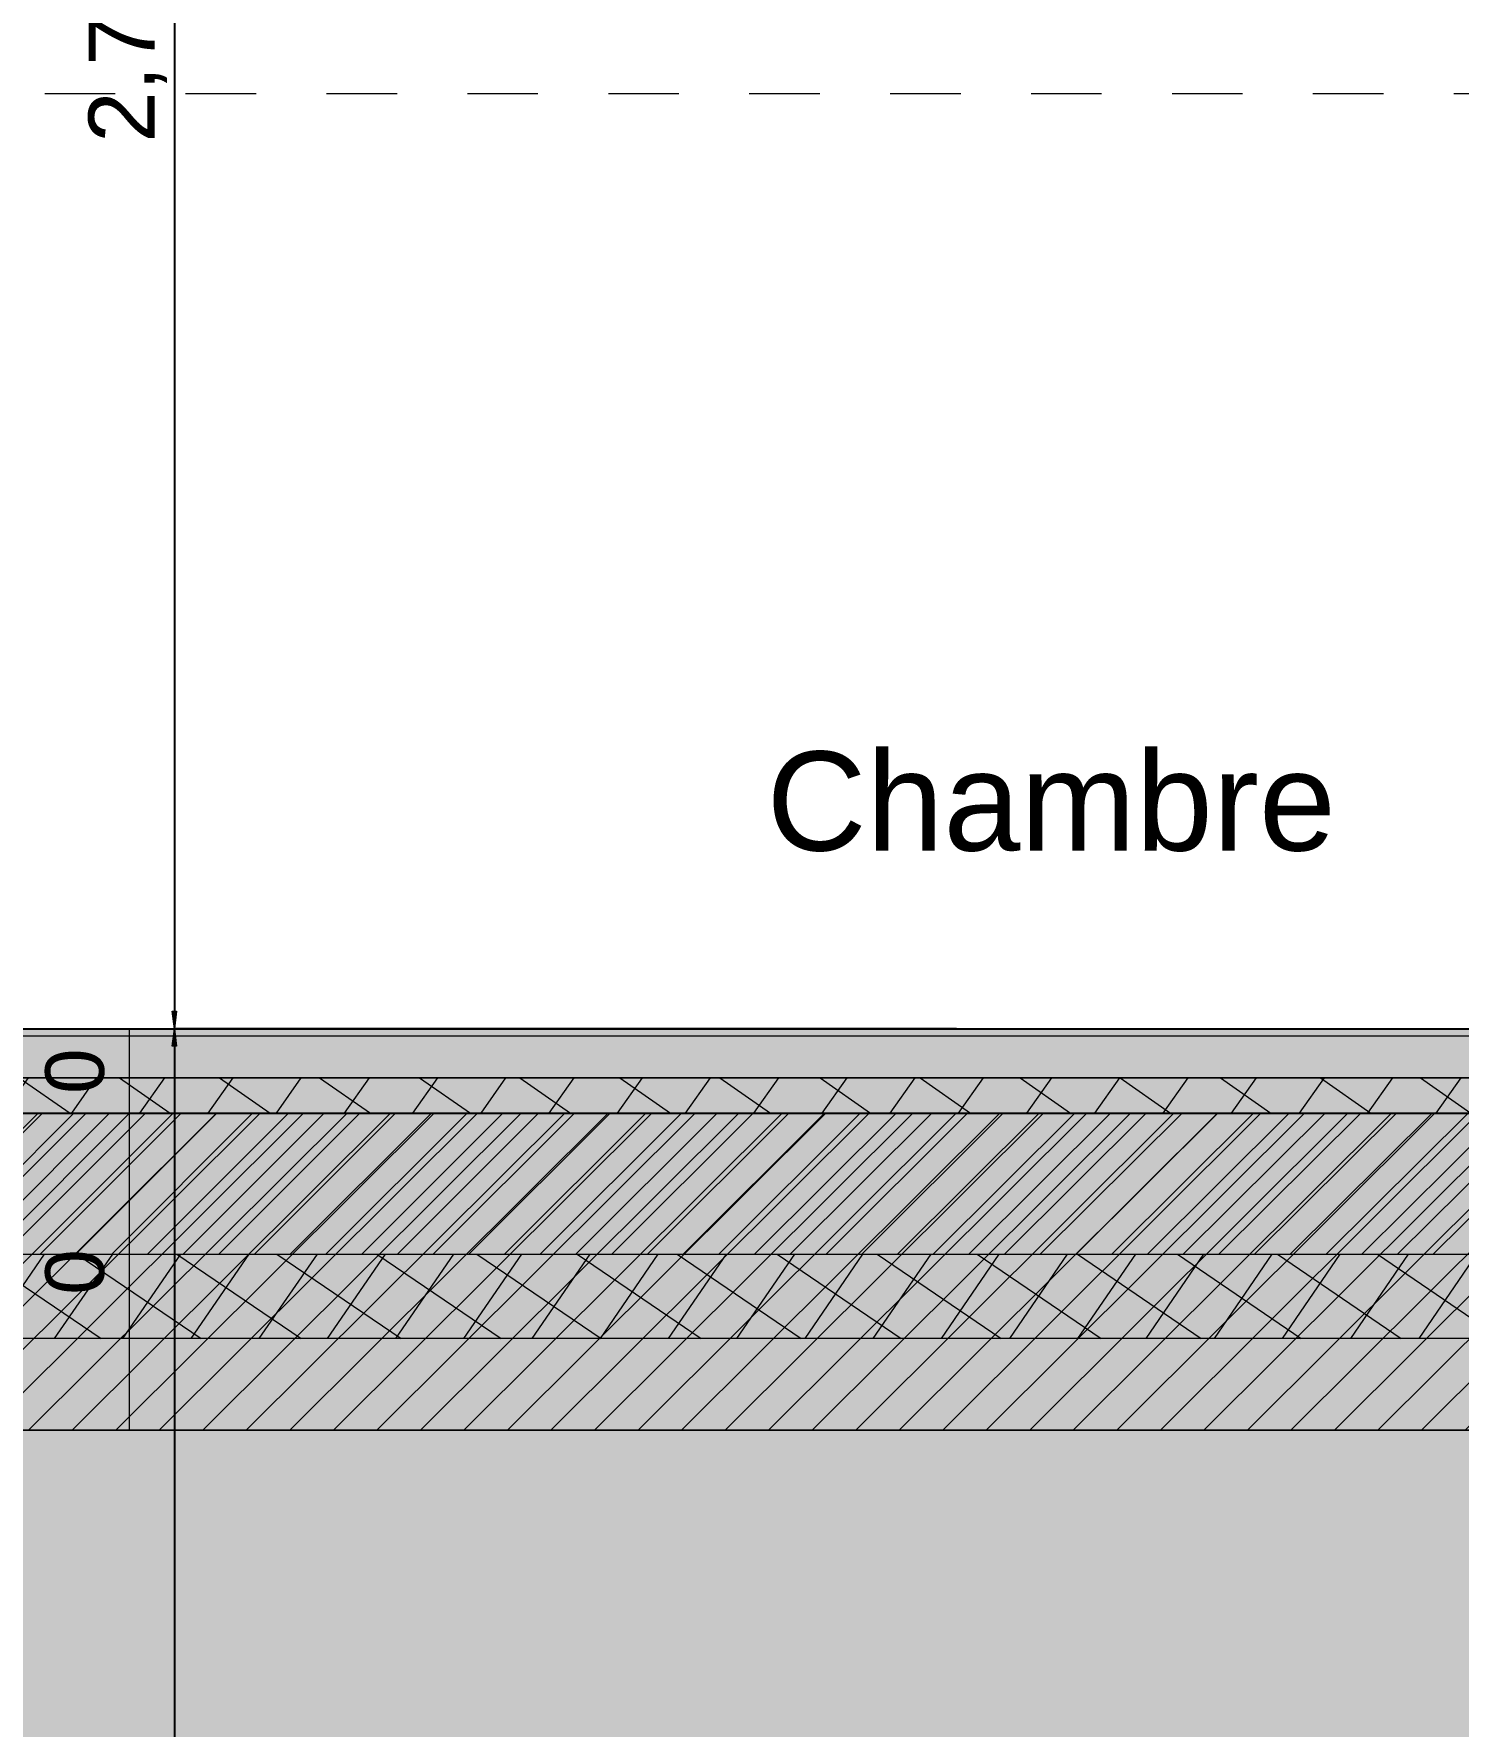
# Model space of a CAD drawing. Header units: metres. Extents: x 1838950 to 1842843, y 5171318 to 5174224.
# Drawn here: x 1840989.521 to 1840991.543, y 5171431.212 to 5171433.614 of the extents above; entities that cross this region are included whole.
import ezdxf

# ---------------------------------------------------------------- set-up
doc = ezdxf.new("R2010")
doc.units = ezdxf.units.M
doc.header["$LTSCALE"] = 0.0254
doc.header["$PDMODE"] = 1
doc.header["$PDSIZE"] = -2
doc.linetypes.add('AXES', pattern=[2, 1.25, -0.25, 0.25, -0.25])
doc.linetypes.add('CACHE', pattern=[0.375, 0.25, -0.125])
doc.layers.get('0').update_dxf_attribs({"lineweight": 18})
doc.layers.get('DEFPOINTS').update_dxf_attribs({"lineweight": 18})
for name, color, linetype, lineweight, true_color in [('01_cote_gen', 4, 'Continuous', 18, 0x00ffff), ('01_hach', 1, 'CACHE', 18, 0xff0000), ('01_tram_axes', 1, 'AXES', 18, 0xff0000)]:
    doc.layers.add(name, color=color, linetype=linetype, lineweight=lineweight, true_color=true_color)
for name, color, linetype, lineweight in [('01_murs_coup', 7, 'Continuous', 18), ('B BATI-GO-coupÈ_Hatch', 7, 'Continuous', 5), ('B BATI-GO-coupé', 7, 'Continuous', 35), ('B BATI-sol', 7, 'Continuous', 13), ('B GÈnÈral_Hatch', 7, 'Continuous', 5), ('B Général', 7, 'Continuous', 5), ('C ANNOTATIONS-cotation', 7, 'Continuous', 5), ('C ANNOTATIONS-texte', 7, 'Continuous', 5), ('Général', 7, 'Continuous', 5)]:
    doc.layers.add(name, color=color, linetype=linetype, lineweight=lineweight)
doc.styles.add('Arial', font='arial.ttf')
doc.dimstyles.new('100é', dxfattribs={"dimtxt": 302.065972222221, "dimasz": 0.0001240234375, "dimexe": 0, "dimexo": 2.499999999999999e-06, "dimgap": 1e-07, "dimtad": 1, "dimzin": 3, "dimtxsty": 'Arial', "dimblk": 'VW_FILLEDARROW-2', "dimblk1": 'VW_FILLEDARROW-2', "dimblk2": 'VW_FILLEDARROW-2', "dimcen": 0, "dimdle": 1e-06, "dimazin": 0, "dimtfac": 1, "dimtix": 1, "dimtmove": 0, "dimatfit": 0, "dimldrblk": 'VW_FILLEDARROW-2', "dimfxl": 1, "dimfrac": 2, "dimtolj": 1, "dimtzin": 3, "dimarcsym": 0})
doc.dimstyles.new('EXE-COT-33', dxfattribs={"dimtxt": 302.065972222221, "dimasz": 0.00013797607421875, "dimexe": 1e-08, "dimexo": 8e-09, "dimgap": 5e-08, "dimtad": 1, "dimzin": 3, "dimtxsty": 'Arial', "dimblk": 'VW_FILLEDARROW-1', "dimblk1": 'VW_FILLEDARROW-1', "dimblk2": 'VW_FILLEDARROW-1', "dimcen": 0, "dimazin": 0, "dimtfac": 1, "dimtix": 1, "dimtmove": 0, "dimatfit": 0, "dimldrblk": 'VW_FILLEDARROW-1', "dimfxl": 1, "dimfrac": 2, "dimtolj": 1, "dimtzin": 3, "dimarcsym": 0})
pattern_1 = [(145.7235947438835, (388.1691140702418, 220.8695760480229), (-0.04505486471661582, -0.06610642302656715), []), (-124.2764052561165, (388.1691140702418, 220.8695760480229), (-0.06610642302656715, 0.04505486471661577), [])]

# ---------------------------------------------------------------- blocks, each defined once
blk = doc.blocks.new('VW_FILLEDARROW-2')
at = {"linetype": 'Continuous', "lineweight": 0, "transparency": 16777216}
blk.add_hatch(color=0, dxfattribs=at).paths.add_polyline_path([(-1, 0.1227845609029044), (0, 0), (-1, -0.1227845609029047)])
at = {"color": 0, "lineweight": 20, "transparency": 16777216, "flags": 128}
blk.add_lwpolyline([(-1, 0.1227845609029044), (0, 0), (-1, -0.1227845609029047)], close=True, dxfattribs=at)
blk = doc.blocks.new('*D1729')
at = {"layer": 'C ANNOTATIONS-cotation', "color": 0, "linetype": 'Continuous', "lineweight": -2, "transparency": 16777216}
for p, q in [((1840990.470896238, 5171434.971951963), (1840989.720898739, 5171434.971951963)), ((1840989.720898739, 5171434.947147276), (1840989.720898739, 5171432.226756651)), ((1840990.830896238, 5171432.201951964), (1840989.720898739, 5171432.201951964))]:
    blk.add_line(p, q, dxfattribs=at)
at = {"layer": 'DEFPOINTS', "color": 0, "linetype": 'Continuous', "transparency": 16777216}
for p in [(1840990.470898738, 5171434.971951963), (1840989.720898739, 5171432.201951964), (1840990.830898738, 5171432.201951964)]:
    blk.add_point(p, dxfattribs=at)
at = {"layer": 'C ANNOTATIONS-cotation', "color": 0, "linetype": 'Continuous', "lineweight": -2, "transparency": 16777216, "xscale": 0.0248046875, "yscale": 0.0248046875, "zscale": 0.0248046875}
for p, rotation in [((1840989.720898739, 5171434.971951963), 90), ((1840989.720898739, 5171432.201951964), 270)]:
    blk.add_blockref('VW_FILLEDARROW-2', p, dxfattribs=dict(at, rotation=rotation))
at = {"layer": 'C ANNOTATIONS-cotation', "color": 0, "linetype": 'Continuous', "lineweight": 5, "transparency": 16777216, "insert": (1840989.654542531, 5171433.586951963), "char_height": 0.09377775410353535, "attachment_point": 5, "rotation": 90, "style": 'Arial'}
blk.add_mtext('\\A1;2,77', dxfattribs=at)
blk = doc.blocks.new('*D1730')
at = {"layer": 'C ANNOTATIONS-cotation', "color": 0, "linetype": 'Continuous', "lineweight": -2, "transparency": 16777216}
for p, q in [((1840990.830896238, 5171432.201951964), (1840989.720898739, 5171432.201951964)), ((1840989.720898739, 5171432.177147277), (1840989.720898739, 5171429.2266045)), ((1840990.299652681, 5171429.201799813), (1840989.720898739, 5171429.201799813))]:
    blk.add_line(p, q, dxfattribs=at)
at = {"layer": 'DEFPOINTS', "color": 0, "linetype": 'Continuous', "transparency": 16777216}
for p in [(1840990.830898738, 5171432.201951964), (1840989.720898739, 5171429.201799813), (1840990.299655181, 5171429.201799813)]:
    blk.add_point(p, dxfattribs=at)
at = {"layer": 'C ANNOTATIONS-cotation', "color": 0, "linetype": 'Continuous', "lineweight": -2, "transparency": 16777216, "xscale": 0.0248046875, "yscale": 0.0248046875, "zscale": 0.0248046875}
for p, rotation in [((1840989.720898739, 5171432.201951964), 90), ((1840989.720898739, 5171429.201799813), 270)]:
    blk.add_blockref('VW_FILLEDARROW-2', p, dxfattribs=dict(at, rotation=rotation))
at = {"layer": 'C ANNOTATIONS-cotation', "color": 0, "linetype": 'Continuous', "lineweight": 5, "transparency": 16777216, "insert": (1840989.654542531, 5171430.701875888), "char_height": 0.09377775410353535, "attachment_point": 5, "rotation": 90, "style": 'Arial'}
blk.add_mtext('\\A1;3,00', dxfattribs=at)
blk = doc.blocks.new('*D1740')
at = {"layer": 'C ANNOTATIONS-cotation', "color": 0, "linetype": 'Continuous', "lineweight": -2, "transparency": 16777216}
for p, q in [((1840994.728858534, 5171434.701951964), (1840992.260898739, 5171434.701951964)), ((1840992.260898739, 5171434.677147277), (1840992.260898739, 5171432.226756651)), ((1840989.463461636, 5171432.201951964), (1840992.260898739, 5171432.201951964))]:
    blk.add_line(p, q, dxfattribs=at)
at = {"layer": 'DEFPOINTS', "color": 0, "linetype": 'Continuous', "transparency": 16777216}
for p in [(1840994.728861033, 5171434.701951964), (1840989.463459136, 5171432.201951964), (1840992.260898739, 5171432.201951964)]:
    blk.add_point(p, dxfattribs=at)
at = {"layer": 'C ANNOTATIONS-cotation', "color": 0, "linetype": 'Continuous', "lineweight": -2, "transparency": 16777216, "xscale": 0.0248046875, "yscale": 0.0248046875, "zscale": 0.0248046875}
for p, rotation in [((1840992.260898739, 5171434.701951964), 90), ((1840992.260898739, 5171432.201951964), 270)]:
    blk.add_blockref('VW_FILLEDARROW-2', p, dxfattribs=dict(at, rotation=rotation))
at = {"layer": 'C ANNOTATIONS-cotation', "color": 0, "linetype": 'Continuous', "lineweight": 5, "transparency": 16777216, "insert": (1840992.194542531, 5171433.451951963), "char_height": 0.09377775410353535, "attachment_point": 5, "rotation": 90, "style": 'Arial'}
blk.add_mtext('\\A1;2,50', dxfattribs=at)
blk = doc.blocks.new('*D1741')
at = {"layer": 'C ANNOTATIONS-cotation', "color": 0, "linetype": 'Continuous', "lineweight": -2, "transparency": 16777216}
for p, q in [((1840992.260898739, 5171432.226756651), (1840992.260898739, 5171432.251561339)), ((1840989.463461636, 5171432.201951964), (1840992.260898739, 5171432.201951964)), ((1840992.260898739, 5171432.201951964), (1840992.260898739, 5171431.761951963)), ((1840991.61574986, 5171431.761951963), (1840992.260898739, 5171431.761951963)), ((1840992.260898739, 5171431.737147276), (1840992.260898739, 5171431.712342588))]:
    blk.add_line(p, q, dxfattribs=at)
at = {"layer": 'DEFPOINTS', "color": 0, "linetype": 'Continuous', "transparency": 16777216}
for p in [(1840989.463459136, 5171432.201951964), (1840991.61574736, 5171431.761951963), (1840992.260898739, 5171431.761951963)]:
    blk.add_point(p, dxfattribs=at)
at = {"layer": 'C ANNOTATIONS-cotation', "color": 0, "linetype": 'Continuous', "lineweight": -2, "transparency": 16777216, "xscale": 0.0248046875, "yscale": 0.0248046875, "zscale": 0.0248046875}
for p, rotation in [((1840992.260898739, 5171432.201951964), 270), ((1840992.260898739, 5171431.761951963), 90)]:
    blk.add_blockref('VW_FILLEDARROW-2', p, dxfattribs=dict(at, rotation=rotation))
at = {"layer": 'C ANNOTATIONS-cotation', "color": 0, "linetype": 'Continuous', "lineweight": 5, "transparency": 16777216, "insert": (1840992.265254292, 5171431.380351985), "char_height": 0.09377775410353535, "attachment_point": 5, "rotation": 90, "style": 'Arial'}
blk.add_mtext('\\A1;0,44', dxfattribs=at)
blk = doc.blocks.new('Groupe-973-1-4')
at = {"layer": 'B BATI-GO-coupÈ_Hatch', "linetype": 'Continuous', "lineweight": 0, "true_color": 0xffffff}
for points in [[(84.96607381249257, -60.4224073939075), (84.26488626994542, -60.42304670268169), (84.26488626994542, -60.12431911273919), (76.14487977601026, -60.12368290770977), (76.14487977601026, -57.05186553712178), (76.31484213000094, -57.05186553712178), (76.31484213000094, -59.92368290770985), (81.02472797994426, -59.92368290770985), (81.02472709874834, -58.83867728997307), (81.18472779269138, -58.83867728997307), (81.18472867388732, -59.92368290770985), (84.18484862324316, -59.92368290770985), (84.18484862324316, -59.92241049764684), (84.36067697003793, -59.92241049764684), (84.36067836861935, -59.65135215309755), (84.48067553221905, -59.65135215309755), (84.48067413361645, -59.92241049764684), (84.88485511730855, -59.92241049764684), (84.8848551173085, -59.92368290770926), (90.42484219807066, -59.92368290770025), (90.42484205540272, -60.37368445955434), (84.96607366982467, -60.37368135581871), (84.96607381249257, -60.4224073939075)], [(90.42484212673668, -59.87368290770991), (84.55067509967841, -59.87368290770991), (84.55067509967806, -59.81368290770991), (90.42484212673668, -59.81368290770991), (90.42484212673668, -59.87368290770991)], [(90.42487978439183, -59.92368290770985), (84.48067412706031, -59.92368290770985), (84.48067412705998, -59.87368290770984), (90.42487978439183, -59.87368290770984), (90.42487978439183, -59.92368290770985)]]:
    blk.add_hatch(color=7, dxfattribs=at).paths.add_polyline_path(points)
at = {"layer": 'B BATI-GO-coupé', "linetype": 'Continuous', "lineweight": 5}
h = blk.add_hatch(dxfattribs=at)
h.set_pattern_fill('45_0_15_52', style=0, pattern_type=2)
h.set_pattern_definition([(45, (0, 0), (0.03527777774492279, -0.02645833334565396), [])])
h.paths.add_polyline_path([(84.96607381249257, -60.42240739390749), (84.26488626994544, -60.42304670268168), (84.26488626994544, -60.12431911273919), (76.14487977601027, -60.12368290770976), (76.14487977601027, -57.05186553712178), (76.31484213000095, -57.05186553712178), (76.31484213000095, -59.92368290770985), (81.02472797994426, -59.92368290770985), (81.02472709874834, -58.83867728997307), (81.18472779269138, -58.83867728997306), (81.18472867388734, -59.92368290770985), (84.18484862324316, -59.92368290770985), (84.18484862324316, -59.92241049764684), (84.36067697003793, -59.92241049764684), (84.36067836861935, -59.65135215309754), (84.48067553221905, -59.65135215309754), (84.48067413361647, -59.92241049764684), (84.88485511730855, -59.92241049764684), (84.88485511730853, -59.92368290770924), (90.42484219807066, -59.92368290770024), (90.42484205540272, -60.37368445955434), (84.96607366982467, -60.37368135581871)])
h = blk.add_hatch(dxfattribs=at)
h.set_pattern_fill('VEGETAL2', style=0, pattern_type=2)
h.set_pattern_definition([(45.00000000000001, (0.00766044443118978, 0.006427876096865395), (0.07071067811865475, -0.07071067811865475), [0.005250000000000001, -0.09975]), (75.38513961817223, (0.01783757310405148, -0.02455131312549933), (0.07128352955351579, -0.01020497534481402), [0.003653325460649147, -0.0538819327978997]), (24.65279856175331, (0.07046590121858777, -0.01626833515036798), (0.04019629823861681, -0.01699406978889371), [0.00342866653670716, -0.05944073389669932]), (44.99999999999999, (-0.02148741847566572, -0.04217143323652701), (0.12699999978689, -0.12699999978689), [0.0017960512212, -0.1778090708988]), (44.99999999999999, (0.00759533106636674, -0.07226474791589221), (0.12699999978689, -0.12699999978689), [0.0017960512212, -0.1778090708988]), (44.99999999999999, (0.05114839341893461, -0.04939342937408118), (0.12699999978689, -0.12699999978689), [0.0017960512212, -0.1778090708988]), (-8.57428194001256, (0.0134009213955161, 0.09535251034970602), (-0.02677759893882031, -0.1775977479778722), [0.004897594814510111, -0.17470752730549]), (7.244392092316059, (0.09172520919830579, -0.001601069482110769), (0.02264854258806916, -0.1781713877433089), [0.007719076551923468, -0.1718860455680765]), (-123.5382931368003, (0.007258664261154258, 0.04582940247338029), (-0.1497038783126153, 0.09923078509163233), [0.005505389384252163, -0.06081184556066669]), (29.27305932422257, (-0.05623602223771048, -0.04085786176155187), (0.08782193821209146, -0.156669419672161), [0.006520850619777362, -0.1730842715002227]), (46.50820719470569, (-0.01237424770242907, 0.03353363604234972), (0.1302986605182412, -0.1236133445825821), [0.01836432124960537, -0.1612408008703945]), (31.33011299162627, (0.02879023769282431, -0.1074466298316049), (0.09338893746871145, -0.1534161212200505), [0.009120130412457185, -0.1704849917075428]), (40.00000000000001, (0, 0), (0.1154479471349735, -0.1375855057557316), [0.01, -0.1696051221200001]), (-70.53999473735705, (-0.03214351280082497, -0.09335153952286794), (-0.1693450487497959, -0.05983522671194084), [0.008291462430797526, -0.1733457928602815]), (42.46615669949397, (0.03123067047074136, -0.01714234994268619), (0.06751545970018591, -0.07376762637819234), [0.00461937027994165, -0.08776803531889135]), (45, (0.05480089651029295, -0.04071257598223777), (0.07071067811865475, -0.07071067811865474), [0.005000000000000001, -0.095]), (49.38992307315287, (0.1019413485893961, -0.08785302806134093), (0.07591568403175053, -0.06509077444608732), [9.999999999999998e-05, -0.1775317375289578])])
h.paths.add_polyline_path([(90.42484212673669, -59.87368290770991), (84.55067509967841, -59.87368290770991), (84.55067509967807, -59.81368290770991), (90.42484212673669, -59.81368290770991)])
at = {"layer": 'B BATI-GO-coupé', "linetype": 'Continuous', "lineweight": 5, "flags": 128}
blk.add_lwpolyline([(84.96607381249257, -60.42240739390749), (84.26488626994544, -60.42304670268168), (84.26488626994544, -60.12431911273919), (76.14487977601027, -60.12368290770976), (76.14487977601027, -57.05186553712178), (76.31484213000095, -57.05186553712178), (76.31484213000095, -59.92368290770985), (81.02472797994426, -59.92368290770985), (81.02472709874834, -58.83867728997307), (81.18472779269138, -58.83867728997306), (81.18472867388734, -59.92368290770985), (84.18484862324316, -59.92368290770985), (84.18484862324316, -59.92241049764684), (84.36067697003793, -59.92241049764684), (84.36067836861935, -59.65135215309754), (84.48067553221905, -59.65135215309754), (84.48067413361647, -59.92241049764684), (84.88485511730855, -59.92241049764684), (84.88485511730853, -59.92368290770924), (90.42484219807066, -59.92368290770024), (90.42484205540272, -60.37368445955434), (84.96607366982467, -60.37368135581871)], close=True, dxfattribs=at)
at = {"layer": 'B BATI-GO-coupé', "lineweight": 9, "flags": 128}
for points in [[(90.42484212673669, -59.87368290770991), (84.55067509967841, -59.87368290770991), (84.55067509967807, -59.81368290770991), (90.42484212673669, -59.81368290770991)], [(90.42487978439185, -59.92368290770985), (84.48067412706033, -59.92368290770985), (84.48067412706001, -59.87368290770985), (90.42487978439185, -59.87368290770985)]]:
    blk.add_lwpolyline(points, close=True, dxfattribs=at)
at = {"layer": 'B BATI-sol'}
blk.add_line((90.42484212673673, -59.80368290770997), (84.55067394988382, -59.80368290770997), dxfattribs=at)
blk = doc.blocks.new('VW_FILLEDARROW-1')
at = {"linetype": 'Continuous', "lineweight": 0, "transparency": 16777216}
blk.add_hatch(color=0, dxfattribs=at).paths.add_polyline_path([(-1, 0.1227845609029045), (0, 0), (-1, -0.1227845609029047)])
at = {"color": 0, "lineweight": 20, "transparency": 16777216, "flags": 128}
blk.add_lwpolyline([(-1, 0.1227845609029045), (0, 0), (-1, -0.1227845609029047)], close=True, dxfattribs=at)
blk = doc.blocks.new('*D1279')
at = {"layer": '01_cote_gen', "color": 0, "lineweight": -2, "transparency": 16777216}
blk.add_line((85.336340927455, -60.3735449316123), (85.336340927455, -59.92448777360698), dxfattribs=at)
at = {"layer": 'DEFPOINTS', "color": 0, "transparency": 16777216}
for p in [(84.96601321133264, -59.92434979753276), (85.336340927455, -59.92434979753276), (84.9660583110234, -60.37368290768652)]:
    blk.add_point(p, dxfattribs=at)
at = {"layer": '01_cote_gen', "color": 0, "lineweight": -2, "transparency": 16777216, "xscale": 0.00013797607421875, "yscale": 0.00013797607421875, "zscale": 0.00013797607421875}
for p, rotation in [((85.336340927455, -59.92434979753276), 90), ((85.336340927455, -60.37368290768652), 270)]:
    blk.add_blockref('VW_FILLEDARROW-1', p, dxfattribs=dict(at, rotation=rotation))
at = {"layer": '01_cote_gen', "color": 0, "lineweight": 5, "transparency": 16777216, "insert": (85.25895401236421, -60.14901635260964), "char_height": 0.083327061882049, "attachment_point": 5, "rotation": 90, "style": 'Arial'}
blk.add_mtext('\\A1;0', dxfattribs=at)
blk = doc.blocks.new('*D1280')
at = {"layer": '01_cote_gen', "color": 0, "lineweight": -2, "transparency": 16777216}
for p, q in [((85.33634092745679, -59.8035449317894), (85.33634092745679, -59.80340695571518)), ((85.336340927455, -59.92434979753276), (85.33634092745679, -59.80368290786362)), ((85.336340927455, -59.92448777360698), (85.336340927455, -59.9246257496812))]:
    blk.add_line(p, q, dxfattribs=at)
at = {"layer": 'DEFPOINTS', "color": 0, "transparency": 16777216}
for p in [(85.28004009495045, -59.80368290786362), (85.33634092745679, -59.80368290786362), (85.336340927455, -59.92434979753276)]:
    blk.add_point(p, dxfattribs=at)
at = {"layer": '01_cote_gen', "color": 0, "lineweight": -2, "transparency": 16777216, "xscale": 0.00013797607421875, "yscale": 0.00013797607421875, "zscale": 0.00013797607421875}
for p, rotation in [((85.33634092745679, -59.80368290786362), 269.9999999991498), ((85.336340927455, -59.92434979753276), 89.9999999991498)]:
    blk.add_blockref('VW_FILLEDARROW-1', p, dxfattribs=dict(at, rotation=rotation))
at = {"layer": '01_cote_gen', "color": 0, "lineweight": 5, "transparency": 16777216, "insert": (85.25895401236511, -59.86401635269704), "char_height": 0.083327061882049, "attachment_point": 5, "rotation": 89.9999999991498, "style": 'Arial'}
blk.add_mtext('\\A1;0', dxfattribs=at)
blk = doc.blocks.new('Groupe-974-1-4')
at = {"layer": '01_hach', "lineweight": 5}
blk.add_line((90.4048797739556, -59.80368290769623), (84.52487977571813, -59.80368290771045), dxfattribs=at)
at = {"layer": '01_murs_coup', "lineweight": 5}
blk.add_line((84.42497491409068, -59.92441589421091), (90.42487978439185, -59.92368290768653), dxfattribs=at)
at = {"layer": '01_murs_coup', "lineweight": 5, "flags": 128}
blk.add_lwpolyline([(84.9660583110234, -60.37368290768652), (90.42487978529749, -60.37368290768652), (90.42487978529749, -61.1878327634593)], dxfattribs=at)
at = {"layer": '01_tram_axes', "lineweight": 5, "flags": 128}
blk.add_lwpolyline([(74.41592197260603, -58.47632677765767), (92.97322408973581, -58.47632677765767), (92.97322408973581, -61.36679748190981), (74.41592197260603, -61.36679748190981)], close=True, dxfattribs=at)
at = {"layer": '01_cote_gen', "lineweight": 5}
for base, p1, p2, picture, middle in [((85.33634092745679, -59.80368290786362), (85.336340927455, -59.92434979753276), (85.28004009495045, -59.80368290786362), '*D1280', (85.25895401236511, -59.86401635269704)), ((85.336340927455, -59.92434979753276), (84.9660583110234, -60.37368290768652), (84.96601321133264, -59.92434979753276), '*D1279', (85.25895401236421, -60.14901635260964))]:
    dim = blk.add_linear_dim(base=base, p1=p1, p2=p2, angle=270, dimstyle='EXE-COT-33', override={"dimtxt": 0.083327061882049, "dimgap": 0.03484845, "dimdec": 0, "dimpost": '<>', "dimtxsty": 'Arial', "dimse1": 1, "dimse2": 1, "dimtmove": 2}, dxfattribs=at)
    dim.commit()
    dim.dimension.update_dxf_attribs({"geometry": picture, "text_midpoint": middle})

msp = doc.modelspace()

# ---------------------------------------------------------------- hatches: boundary and pattern name
at = {"layer": 'B GÈnÈral_Hatch', "linetype": 'Continuous', "lineweight": 0, "true_color": 0xbbbbbb}
msp.add_hatch(color=9, dxfattribs=at).paths.add_polyline_path([(1840988.585784933, 5171431.631952161), (1840988.585785007, 5171431.881215636), (1840980.445740866, 5171431.881215636), (1840980.445740866, 5171434.731951962), (1840954.530563601, 5171434.731951962), (1840954.530563601, 5171426.131951964), (1840974.982472391, 5171426.131951964), (1840974.989009333, 5171423.131951962), (1841023.725352593, 5171423.131951962), (1841023.725352593, 5171426.221951962), (1841018.824249156, 5171426.221951962), (1841018.824249156, 5171425.901951963), (1841018.644249155, 5171425.901951963), (1841018.644249155, 5171428.811951964), (1840994.745740864, 5171428.811951963), (1840994.74574079, 5171431.631952161)])
at = {"layer": 'B GÈnÈral_Hatch', "linetype": 'Continuous', "lineweight": 0, "true_color": 0xffffff}
for points in [[(1840988.84574736, 5171432.131951962), (1840988.84574736, 5171432.201951962), (1840994.835740864, 5171432.201951962), (1840994.835740864, 5171432.131951962), (1840988.84574736, 5171432.131951962)], [(1840988.84574736, 5171432.201951962), (1840988.84574736, 5171432.131951962), (1840994.835740864, 5171432.131951962), (1840994.835740864, 5171432.201951962), (1840988.84574736, 5171432.201951962)], [(1840988.690898737, 5171432.131951962), (1840994.725747358, 5171432.131951962), (1840994.725747358, 5171432.081951962), (1840988.690898737, 5171432.081951962), (1840988.690898737, 5171432.131951962)], [(1840988.505747359, 5171431.881951962), (1840988.84574736, 5171432.081951962), (1840994.825747358, 5171432.081951962), (1840994.825747358, 5171431.881951962), (1840988.505747359, 5171431.881951962)], [(1840988.84574736, 5171432.081951962), (1840988.505747359, 5171431.881951962), (1840994.825747358, 5171431.881951962), (1840994.825747358, 5171432.081951962), (1840988.84574736, 5171432.081951962)], [(1840989.205753854, 5171431.881951962), (1840994.725747358, 5171431.881951962), (1840994.725747358, 5171431.761951962), (1840989.205753854, 5171431.761951962), (1840989.205753854, 5171431.881951962)]]:
    msp.add_hatch(color=7, dxfattribs=at).paths.add_polyline_path(points)
at = {"layer": 'B GÈnÈral_Hatch', "linetype": 'Continuous', "lineweight": 5}
h = msp.add_hatch(dxfattribs=at)
h.set_pattern_fill('50_BETON', style=0, pattern_type=2)
h.set_pattern_definition([(45, (0, 0), (0.02425347222222122, -0.02645833333333338), [])])
h.paths.add_polyline_path([(1840988.84574736, 5171432.081951962), (1840988.505747359, 5171431.881951962), (1840994.825747358, 5171431.881951962), (1840994.825747358, 5171432.081951962)])
at = {"layer": 'B Général', "linetype": 'Continuous', "lineweight": 5, "true_color": 0x808080}
h = msp.add_hatch(dxfattribs=at)
h.set_pattern_fill('02_ISOLANT', color=8, style=0, pattern_type=2)
h.set_pattern_definition(pattern_1)
h.paths.add_polyline_path([(1840988.690898737, 5171432.131951962), (1840994.725747358, 5171432.131951962), (1840994.725747358, 5171432.081951962), (1840988.690898737, 5171432.081951962)])
h = msp.add_hatch(dxfattribs=at)
h.set_pattern_fill('02_ISOLANT', color=8, style=0, pattern_type=2)
h.set_pattern_definition(pattern_1)
h.paths.add_polyline_path([(1840989.205753854, 5171431.881951962), (1840994.725747358, 5171431.881951962), (1840994.725747358, 5171431.761951962), (1840989.205753854, 5171431.761951962)])

# ---------------------------------------------------------------- linework, layer by layer
at = {"layer": 'B Général', "color": 7, "linetype": 'Continuous', "lineweight": 5}
for p, q in [((1840988.84574736, 5171432.201951962), (1840994.835740864, 5171432.201951962)), ((1840988.84574736, 5171432.201951962), (1840994.835740864, 5171432.201951962)), ((1840988.84574736, 5171432.131951962), (1840994.835740864, 5171432.131951962)), ((1840988.84574736, 5171432.131951962), (1840994.835740864, 5171432.131951962)), ((1840988.84574736, 5171432.081951962), (1840994.825747358, 5171432.081951962)), ((1840988.505747359, 5171431.881951962), (1840994.825747358, 5171431.881951962))]:
    msp.add_line(p, q, dxfattribs=at)
at = {"layer": 'B Général', "color": 7, "linetype": 'Continuous', "lineweight": 18}
for p, q in [((1840988.84574736, 5171432.081951962), (1840994.825747358, 5171432.081951962)), ((1840988.505747359, 5171431.881951962), (1840994.825747358, 5171431.881951962))]:
    msp.add_line(p, q, dxfattribs=at)
at = {"layer": 'B Général', "color": 7, "linetype": 'Continuous', "lineweight": 5, "flags": 128}
for points in [[(1840988.690898737, 5171432.131951962), (1840994.725747358, 5171432.131951962), (1840994.725747358, 5171432.081951962), (1840988.690898737, 5171432.081951962)], [(1840989.205753854, 5171431.881951962), (1840994.725747358, 5171431.881951962), (1840994.725747358, 5171431.761951962), (1840989.205753854, 5171431.761951962)]]:
    msp.add_lwpolyline(points, close=True, dxfattribs=at)

# ---------------------------------------------------------------- block references
at = {"layer": 'B Général', "color": 7}
msp.add_blockref('Groupe-973-1-4', (1840904.320898737, 5171492.005634869), dxfattribs=at)
at = {"layer": 'Général', "color": 7}
msp.add_blockref('Groupe-974-1-4', (1840904.320898737, 5171492.005634869), dxfattribs=at)

# ---------------------------------------------------------------- texts
at = {"layer": 'C ANNOTATIONS-texte', "color": 7, "insert": (1840990.561244099, 5171432.595390703), "char_height": 0.140666631155303, "attachment_point": 1, "rotation": 1.7248964873335457e-05, "line_spacing_factor": 0.9010090477581787, "style": 'Arial'}
msp.add_mtext('Chambre', dxfattribs=at)

# ---------------------------------------------------------------- dimensions: what is measured, and where the dimension line sits
at = {"layer": 'C ANNOTATIONS-cotation', "color": 7, "linetype": 'Continuous', "lineweight": 5}
for base, p1, p2, picture, middle in [((1840989.720898739, 5171432.201951964), (1840990.470898737, 5171434.971951962), (1840990.830898737, 5171432.201951962), '*D1729', (1840989.654542531, 5171433.586951963)), ((1840992.260898739, 5171432.201951964), (1840994.728861033, 5171434.701951962), (1840989.463459135, 5171432.201951962), '*D1740', (1840992.194542531, 5171433.451951963)), ((1840989.720898739, 5171429.201799813), (1840990.830898737, 5171432.201951962), (1840990.29965518, 5171429.201799811), '*D1730', (1840989.654542531, 5171430.701875888))]:
    dim = msp.add_linear_dim(base=base, p1=p1, p2=p2, angle=270, dimstyle='100é', override={"dimtxt": 0.09377775410353535, "dimasz": 0.0248046875, "dimgap": 0.01, "dimpost": '<>', "dimtxsty": 'Arial', "dimdle": 0.0002, "dimtmove": 2}, dxfattribs=at)
    dim.commit()
    dim.dimension.update_dxf_attribs({"geometry": picture, "text_midpoint": middle})
dim = msp.add_linear_dim(base=(1840992.260898739, 5171431.761951963), p1=(1840989.463459135, 5171432.201951962), p2=(1840991.615747359, 5171431.761951962), angle=270, dimstyle='100é', override={"dimtxt": 0.09377775410353535, "dimasz": 0.0248046875, "dimgap": 0.07985000000000586, "dimpost": '<>', "dimtxsty": 'Arial', "dimdle": 0.0002, "dimtix": 0, "dimtmove": 2}, dxfattribs=at)
dim.commit()
dim.dimension.update_dxf_attribs({"geometry": '*D1741', "text_midpoint": (1840992.265254292, 5171431.380351985), "dimtype": 160})

doc.saveas('drawing.dxf')
